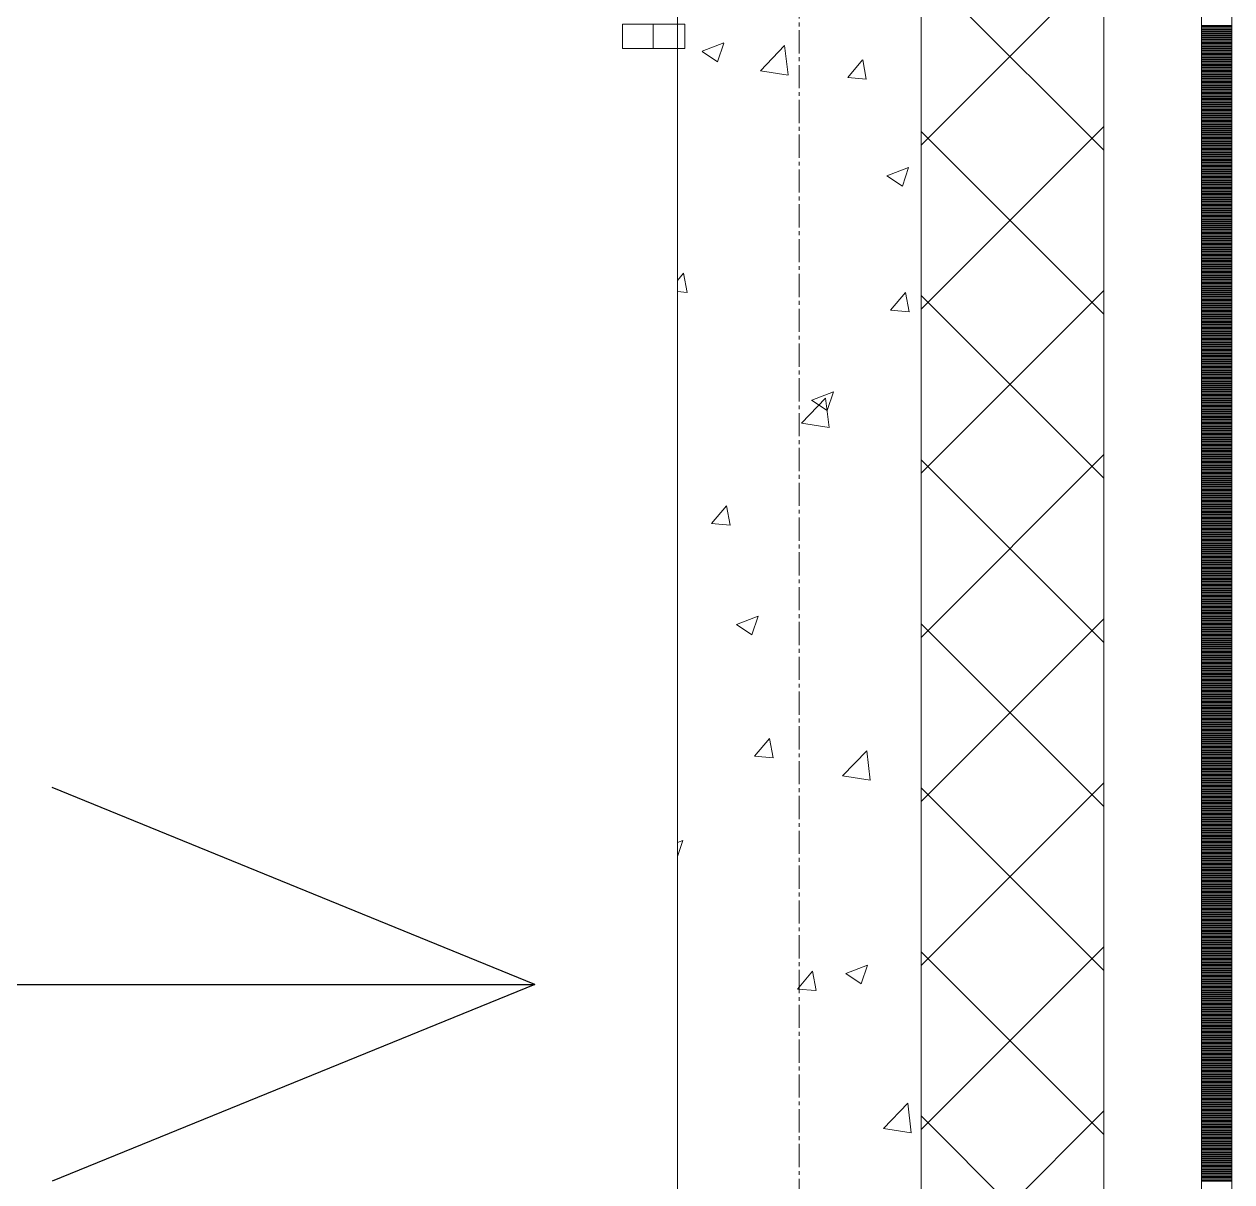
# Model space of a CAD drawing. Header units: millimetres. Extents: x -24360 to 609566, y -391049 to 148426.
# Drawn here: x 261009 to 262000, y -166690 to -165740 of the extents above; entities that cross this region are included whole.
import ezdxf

# ---------------------------------------------------------------- set-up
doc = ezdxf.new("R2010")
doc.units = ezdxf.units.MM
doc.linetypes.add('CENTER2', pattern=[28.575, 19.05, -3.175, 3.175, -3.175])
doc.layers.add('АР_Оси_РД_100', color=7, linetype='Continuous', lineweight=0, true_color=0x525252)
for name, color, linetype, lineweight in [('АР_Стены ГКЛ', 1, 'Continuous', 15), ('АР_Стены ПЕНОблок', 52, 'Continuous', 20), ('АР_Тонкая', 254, 'Continuous', 5), ('АР_Утеплитель', 31, 'Continuous', 0), ('АР_Штриховка', 8, 'Continuous', 0), ('Двери кабины', 252, 'Continuous', 0), ('осново', 7, 'Continuous', 30)]:
    doc.layers.add(name, color=color, linetype=linetype, lineweight=lineweight)

msp = doc.modelspace()

# ---------------------------------------------------------------- linework, layer by layer
at = {"layer": 'АР_Оси_РД_100', "linetype": 'CENTER2'}
for q in [(261645, -155721.321), (261645, -158150)]:
    msp.add_line((261645, -167650), q, dxfattribs=at)
at = {"layer": 'АР_Стены ГКЛ', "color": 18, "linetype": 'Continuous', "lineweight": 15, "true_color": 0x000000}
for p, q in [((261525, -165740), (261525, -165760)), ((261550.976, -165740), (261525, -165740)), ((261550.976, -165760), (261550.976, -165740)), ((261525, -165760), (261550.976, -165760))]:
    msp.add_line(p, q, dxfattribs=at)
at = {"layer": 'АР_Стены ПЕНОблок', "color": 18, "linetype": 'Continuous', "lineweight": 20, "true_color": 0x000000}
for p, q in [((261545, -158150), (261545, -168350)), ((261745, -168350), (261745, -158150))]:
    msp.add_line(p, q, dxfattribs=at)
at = {"layer": 'АР_Тонкая', "color": 18, "linetype": 'Continuous', "lineweight": 5, "true_color": 0x000000}
for p, q in [((261895, -158150), (261895, -168350)), ((261975, -168350), (261975, -158150)), ((261975, -158150), (261975, -168350)), ((262000, -168350), (262000, -158150))]:
    msp.add_line(p, q, dxfattribs=at)
at = {"layer": 'АР_Утеплитель', "color": 18, "linetype": 'Continuous', "lineweight": 0, "true_color": 0x000000}
for p, q in [((261745, -158150), (261745, -168350)), ((261895, -168350), (261895, -158150))]:
    msp.add_line(p, q, dxfattribs=at)
at = {"layer": 'АР_Штриховка', "color": 18, "linetype": 'Continuous', "lineweight": 0, "true_color": 0x000000}
for p, q in [((261745, -165839.336), (261895, -165689.336)), ((261895, -165843.479), (261745, -165693.479)), ((261975, -165741), (262000, -165741)), ((261975, -165742), (262000, -165742)), ((261975, -165743), (262000, -165743)), ((261975, -165744), (262000, -165744)), ((261975, -165745), (262000, -165745)), ((261975, -165746), (262000, -165746)), ((261975, -165747), (262000, -165747)), ((261975, -165748), (262000, -165748)), ((261565.37, -165762.307), (261583.155, -165755.48)), ((261577.989, -165770.874), (261583.139, -165755.525)), ((261613.169, -165778.231), (261632.952, -165757.613)), ((261635.779, -165781.733), (261632.973, -165757.61)), ((261975, -165749), (262000, -165749)), ((261975, -165750), (262000, -165750)), ((261975, -165751), (262000, -165751)), ((261975, -165752), (262000, -165752)), ((261975, -165753), (262000, -165753)), ((261975, -165754), (262000, -165754)), ((261975, -165755), (262000, -165755)), ((261975, -165756), (262000, -165756)), ((261975, -165757), (262000, -165757)), ((261975, -165758), (262000, -165758)), ((261565.35, -165762.35), (261577.985, -165770.872)), ((261975, -165759), (262000, -165759)), ((261975, -165760), (262000, -165760)), ((261975, -165761), (262000, -165761)), ((261975, -165762), (262000, -165762)), ((261975, -165763), (262000, -165763)), ((261975, -165764), (262000, -165764)), ((261975, -165765), (262000, -165765)), ((261975, -165766), (262000, -165766)), ((261975, -165767), (262000, -165767)), ((261975, -165768), (262000, -165768)), ((261684.728, -165783.883), (261696.973, -165769.29)), ((261699.982, -165785.2), (261697.045, -165769.278)), ((261975, -165769), (262000, -165769)), ((261975, -165770), (262000, -165770)), ((261975, -165771), (262000, -165771)), ((261975, -165772), (262000, -165772)), ((261975, -165773), (262000, -165773)), ((261975, -165774), (262000, -165774)), ((261975, -165775), (262000, -165775)), ((261975, -165776), (262000, -165776)), ((261975, -165777), (262000, -165777)), ((261975, -165778), (262000, -165778)), ((261613.184, -165778.263), (261635.774, -165781.767)), ((261684.728, -165783.885), (261699.91, -165785.213)), ((261975, -165779), (262000, -165779)), ((261975, -165780), (262000, -165780)), ((261975, -165781), (262000, -165781)), ((261975, -165782), (262000, -165782)), ((261975, -165783), (262000, -165783)), ((261975, -165784), (262000, -165784)), ((261975, -165785), (262000, -165785)), ((261975, -165786), (262000, -165786)), ((261975, -165787), (262000, -165787)), ((261975, -165788), (262000, -165788)), ((261975, -165789), (262000, -165789)), ((261975, -165790), (262000, -165790)), ((261975, -165791), (262000, -165791)), ((261975, -165792), (262000, -165792)), ((261975, -165793), (262000, -165793)), ((261975, -165794), (262000, -165794)), ((261975, -165795), (262000, -165795)), ((261975, -165796), (262000, -165796)), ((261975, -165797), (262000, -165797)), ((261975, -165798), (262000, -165798)), ((261975, -165799), (262000, -165799)), ((261975, -165800), (262000, -165800)), ((261975, -165801), (262000, -165801)), ((261975, -165802), (262000, -165802)), ((261975, -165803), (262000, -165803)), ((261975, -165804), (262000, -165804)), ((261975, -165805), (262000, -165805)), ((261975, -165806), (262000, -165806)), ((261975, -165807), (262000, -165807)), ((261975, -165808), (262000, -165808)), ((261975, -165809), (262000, -165809)), ((261975, -165810), (262000, -165810)), ((261975, -165811), (262000, -165811)), ((261975, -165812), (262000, -165812)), ((261975, -165813), (262000, -165813)), ((261975, -165814), (262000, -165814)), ((261975, -165815), (262000, -165815)), ((261975, -165816), (262000, -165816)), ((261975, -165817), (262000, -165817)), ((261745, -165974.039), (261895, -165824.039)), ((261975, -165818), (262000, -165818)), ((261975, -165819), (262000, -165819)), ((261975, -165820), (262000, -165820)), ((261975, -165821), (262000, -165821)), ((261975, -165822), (262000, -165822)), ((261975, -165823), (262000, -165823)), ((261975, -165824), (262000, -165824)), ((261975, -165825), (262000, -165825)), ((261975, -165826), (262000, -165826)), ((261975, -165827), (262000, -165827)), ((261895, -165978.183), (261745, -165828.183)), ((261975, -165828), (262000, -165828)), ((261975, -165829), (262000, -165829)), ((261975, -165830), (262000, -165830)), ((261975, -165831), (262000, -165831)), ((261975, -165832), (262000, -165832)), ((261975, -165833), (262000, -165833)), ((261975, -165834), (262000, -165834)), ((261975, -165835), (262000, -165835)), ((261975, -165836), (262000, -165836)), ((261975, -165837), (262000, -165837)), ((261975, -165838), (262000, -165838)), ((261975, -165839), (262000, -165839)), ((261975, -165840), (262000, -165840)), ((261975, -165841), (262000, -165841)), ((261975, -165842), (262000, -165842)), ((261975, -165843), (262000, -165843)), ((261975, -165844), (262000, -165844)), ((261975, -165845), (262000, -165845)), ((261975, -165846), (262000, -165846)), ((261975, -165847), (262000, -165847)), ((261975, -165848), (262000, -165848)), ((261975, -165849), (262000, -165849)), ((261975, -165850), (262000, -165850)), ((261975, -165851), (262000, -165851)), ((261975, -165852), (262000, -165852)), ((261975, -165853), (262000, -165853)), ((261975, -165854), (262000, -165854)), ((261975, -165855), (262000, -165855)), ((261975, -165856), (262000, -165856)), ((261975, -165857), (262000, -165857)), ((261716.965, -165864.615), (261729.599, -165873.137)), ((261716.984, -165864.572), (261734.769, -165857.745)), ((261729.604, -165873.139), (261734.754, -165857.79)), ((261975, -165858), (262000, -165858)), ((261975, -165859), (262000, -165859)), ((261975, -165860), (262000, -165860)), ((261975, -165861), (262000, -165861)), ((261975, -165862), (262000, -165862)), ((261975, -165863), (262000, -165863)), ((261975, -165864), (262000, -165864)), ((261975, -165865), (262000, -165865)), ((261975, -165866), (262000, -165866)), ((261975, -165867), (262000, -165867)), ((261975, -165868), (262000, -165868)), ((261975, -165869), (262000, -165869)), ((261975, -165870), (262000, -165870)), ((261975, -165871), (262000, -165871)), ((261975, -165872), (262000, -165872)), ((261975, -165873), (262000, -165873)), ((261975, -165874), (262000, -165874)), ((261975, -165875), (262000, -165875)), ((261975, -165876), (262000, -165876)), ((261975, -165877), (262000, -165877)), ((261975, -165878), (262000, -165878)), ((261975, -165879), (262000, -165879)), ((261975, -165880), (262000, -165880)), ((261975, -165881), (262000, -165881)), ((261975, -165882), (262000, -165882)), ((261975, -165883), (262000, -165883)), ((261975, -165884), (262000, -165884)), ((261975, -165885), (262000, -165885)), ((261975, -165886), (262000, -165886)), ((261975, -165887), (262000, -165887)), ((261975, -165888), (262000, -165888)), ((261975, -165889), (262000, -165889)), ((261975, -165890), (262000, -165890)), ((261975, -165891), (262000, -165891)), ((261975, -165892), (262000, -165892)), ((261975, -165893), (262000, -165893)), ((261975, -165894), (262000, -165894)), ((261975, -165895), (262000, -165895)), ((261975, -165896), (262000, -165896)), ((261975, -165897), (262000, -165897)), ((261975, -165898), (262000, -165898)), ((261975, -165899), (262000, -165899)), ((261975, -165900), (262000, -165900)), ((261975, -165901), (262000, -165901)), ((261975, -165902), (262000, -165902)), ((261975, -165903), (262000, -165903)), ((261975, -165904), (262000, -165904)), ((261975, -165905), (262000, -165905)), ((261975, -165906), (262000, -165906)), ((261975, -165907), (262000, -165907)), ((261975, -165908), (262000, -165908)), ((261975, -165909), (262000, -165909)), ((261975, -165910), (262000, -165910)), ((261975, -165911), (262000, -165911)), ((261975, -165912), (262000, -165912)), ((261975, -165913), (262000, -165913)), ((261975, -165914), (262000, -165914)), ((261975, -165915), (262000, -165915)), ((261975, -165916), (262000, -165916)), ((261975, -165917), (262000, -165917)), ((261975, -165918), (262000, -165918)), ((261975, -165919), (262000, -165919)), ((261975, -165920), (262000, -165920)), ((261975, -165921), (262000, -165921)), ((261975, -165922), (262000, -165922)), ((261975, -165923), (262000, -165923)), ((261975, -165924), (262000, -165924)), ((261975, -165925), (262000, -165925)), ((261975, -165926), (262000, -165926)), ((261975, -165927), (262000, -165927)), ((261975, -165928), (262000, -165928)), ((261975, -165929), (262000, -165929)), ((261975, -165930), (262000, -165930)), ((261975, -165931), (262000, -165931)), ((261975, -165932), (262000, -165932)), ((261975, -165933), (262000, -165933)), ((261975, -165934), (262000, -165934)), ((261975, -165935), (262000, -165935)), ((261975, -165936), (262000, -165936)), ((261545, -165950.405), (261550.032, -165944.408)), ((261553.041, -165960.317), (261550.104, -165944.396)), ((261975, -165937), (262000, -165937)), ((261975, -165938), (262000, -165938)), ((261975, -165939), (262000, -165939)), ((261975, -165940), (262000, -165940)), ((261975, -165941), (262000, -165941)), ((261975, -165942), (262000, -165942)), ((261975, -165943), (262000, -165943)), ((261975, -165944), (262000, -165944)), ((261975, -165945), (262000, -165945)), ((261975, -165946), (262000, -165946)), ((261975, -165947), (262000, -165947)), ((261975, -165948), (262000, -165948)), ((261975, -165949), (262000, -165949)), ((261975, -165950), (262000, -165950)), ((261975, -165951), (262000, -165951)), ((261975, -165952), (262000, -165952)), ((261975, -165953), (262000, -165953)), ((261975, -165954), (262000, -165954)), ((261975, -165955), (262000, -165955)), ((261975, -165956), (262000, -165956)), ((261545, -165959.633), (261552.969, -165960.331)), ((261719.972, -165974.94), (261732.217, -165960.347)), ((261735.225, -165976.257), (261732.288, -165960.335)), ((261745, -166108.743), (261895, -165958.743)), ((261895, -166112.887), (261745, -165962.887)), ((261975, -165957), (262000, -165957)), ((261975, -165958), (262000, -165958)), ((261975, -165959), (262000, -165959)), ((261975, -165960), (262000, -165960)), ((261975, -165961), (262000, -165961)), ((261975, -165962), (262000, -165962)), ((261975, -165963), (262000, -165963)), ((261975, -165964), (262000, -165964)), ((261975, -165965), (262000, -165965)), ((261975, -165966), (262000, -165966)), ((261719.972, -165974.941), (261735.154, -165976.27)), ((261975, -165967), (262000, -165967)), ((261975, -165968), (262000, -165968)), ((261975, -165969), (262000, -165969)), ((261975, -165970), (262000, -165970)), ((261975, -165971), (262000, -165971)), ((261975, -165972), (262000, -165972)), ((261975, -165973), (262000, -165973)), ((261975, -165974), (262000, -165974)), ((261975, -165975), (262000, -165975)), ((261975, -165976), (262000, -165976)), ((261975, -165977), (262000, -165977)), ((261975, -165978), (262000, -165978)), ((261975, -165979), (262000, -165979)), ((261975, -165980), (262000, -165980)), ((261975, -165981), (262000, -165981)), ((261975, -165982), (262000, -165982)), ((261975, -165983), (262000, -165983)), ((261975, -165984), (262000, -165984)), ((261975, -165985), (262000, -165985)), ((261975, -165986), (262000, -165986)), ((261975, -165987), (262000, -165987)), ((261975, -165988), (262000, -165988)), ((261975, -165989), (262000, -165989)), ((261975, -165990), (262000, -165990)), ((261975, -165991), (262000, -165991)), ((261975, -165992), (262000, -165992)), ((261975, -165993), (262000, -165993)), ((261975, -165994), (262000, -165994)), ((261975, -165995), (262000, -165995)), ((261975, -165996), (262000, -165996)), ((261975, -165997), (262000, -165997)), ((261975, -165998), (262000, -165998)), ((261975, -165999), (262000, -165999)), ((261975, -166000), (262000, -166000)), ((261975, -166001), (262000, -166001)), ((261975, -166002), (262000, -166002)), ((261975, -166003), (262000, -166003)), ((261975, -166004), (262000, -166004)), ((261975, -166005), (262000, -166005)), ((261975, -166006), (262000, -166006)), ((261975, -166007), (262000, -166007)), ((261975, -166008), (262000, -166008)), ((261975, -166009), (262000, -166009)), ((261975, -166010), (262000, -166010)), ((261975, -166011), (262000, -166011)), ((261975, -166012), (262000, -166012)), ((261975, -166013), (262000, -166013)), ((261975, -166014), (262000, -166014)), ((261975, -166015), (262000, -166015)), ((261975, -166016), (262000, -166016)), ((261975, -166017), (262000, -166017)), ((261975, -166018), (262000, -166018)), ((261975, -166019), (262000, -166019)), ((261975, -166020), (262000, -166020)), ((261975, -166021), (262000, -166021)), ((261975, -166022), (262000, -166022)), ((261975, -166023), (262000, -166023)), ((261975, -166024), (262000, -166024)), ((261975, -166025), (262000, -166025)), ((261975, -166026), (262000, -166026)), ((261975, -166027), (262000, -166027)), ((261975, -166028), (262000, -166028)), ((261975, -166029), (262000, -166029)), ((261975, -166030), (262000, -166030)), ((261975, -166031), (262000, -166031)), ((261975, -166032), (262000, -166032)), ((261975, -166033), (262000, -166033)), ((261975, -166034), (262000, -166034)), ((261975, -166035), (262000, -166035)), ((261655.182, -166048.76), (261672.967, -166041.933)), ((261667.801, -166057.327), (261672.952, -166041.978)), ((261975, -166036), (262000, -166036)), ((261975, -166037), (262000, -166037)), ((261975, -166038), (262000, -166038)), ((261975, -166039), (262000, -166039)), ((261975, -166040), (262000, -166040)), ((261975, -166041), (262000, -166041)), ((261975, -166042), (262000, -166042)), ((261975, -166043), (262000, -166043)), ((261975, -166044), (262000, -166044)), ((261975, -166045), (262000, -166045)), ((261646.844, -166067.7), (261666.627, -166047.081)), ((261655.163, -166048.803), (261667.797, -166057.325)), ((261669.454, -166071.201), (261666.648, -166047.079)), ((261975, -166046), (262000, -166046)), ((261975, -166047), (262000, -166047)), ((261975, -166048), (262000, -166048)), ((261975, -166049), (262000, -166049)), ((261975, -166050), (262000, -166050)), ((261975, -166051), (262000, -166051)), ((261975, -166052), (262000, -166052)), ((261975, -166053), (262000, -166053)), ((261975, -166054), (262000, -166054)), ((261975, -166055), (262000, -166055)), ((261975, -166056), (262000, -166056)), ((261975, -166057), (262000, -166057)), ((261975, -166058), (262000, -166058)), ((261975, -166059), (262000, -166059)), ((261975, -166060), (262000, -166060)), ((261975, -166061), (262000, -166061)), ((261975, -166062), (262000, -166062)), ((261975, -166063), (262000, -166063)), ((261975, -166064), (262000, -166064)), ((261975, -166065), (262000, -166065)), ((261646.859, -166067.732), (261669.449, -166071.235)), ((261975, -166066), (262000, -166066)), ((261975, -166067), (262000, -166067)), ((261975, -166068), (262000, -166068)), ((261975, -166069), (262000, -166069)), ((261975, -166070), (262000, -166070)), ((261975, -166071), (262000, -166071)), ((261975, -166072), (262000, -166072)), ((261975, -166073), (262000, -166073)), ((261975, -166074), (262000, -166074)), ((261975, -166075), (262000, -166075)), ((261975, -166076), (262000, -166076)), ((261975, -166077), (262000, -166077)), ((261975, -166078), (262000, -166078)), ((261975, -166079), (262000, -166079)), ((261975, -166080), (262000, -166080)), ((261975, -166081), (262000, -166081)), ((261975, -166082), (262000, -166082)), ((261975, -166083), (262000, -166083)), ((261975, -166084), (262000, -166084)), ((261975, -166085), (262000, -166085)), ((261745, -166243.447), (261895, -166093.447)), ((261975, -166086), (262000, -166086)), ((261975, -166087), (262000, -166087)), ((261975, -166088), (262000, -166088)), ((261975, -166089), (262000, -166089)), ((261975, -166090), (262000, -166090)), ((261975, -166091), (262000, -166091)), ((261975, -166092), (262000, -166092)), ((261975, -166093), (262000, -166093)), ((261975, -166094), (262000, -166094)), ((261975, -166095), (262000, -166095)), ((261895, -166247.591), (261745, -166097.591)), ((261975, -166096), (262000, -166096)), ((261975, -166097), (262000, -166097)), ((261975, -166098), (262000, -166098)), ((261975, -166099), (262000, -166099)), ((261975, -166100), (262000, -166100)), ((261975, -166101), (262000, -166101)), ((261975, -166102), (262000, -166102)), ((261975, -166103), (262000, -166103)), ((261975, -166104), (262000, -166104)), ((261975, -166105), (262000, -166105)), ((261975, -166106), (262000, -166106)), ((261975, -166107), (262000, -166107)), ((261975, -166108), (262000, -166108)), ((261975, -166109), (262000, -166109)), ((261975, -166110), (262000, -166110)), ((261975, -166111), (262000, -166111)), ((261975, -166112), (262000, -166112)), ((261975, -166113), (262000, -166113)), ((261975, -166114), (262000, -166114)), ((261975, -166115), (262000, -166115)), ((261975, -166116), (262000, -166116)), ((261975, -166117), (262000, -166117)), ((261975, -166118), (262000, -166118)), ((261975, -166119), (262000, -166119)), ((261975, -166120), (262000, -166120)), ((261975, -166121), (262000, -166121)), ((261975, -166122), (262000, -166122)), ((261975, -166123), (262000, -166123)), ((261975, -166124), (262000, -166124)), ((261975, -166125), (262000, -166125)), ((261975, -166126), (262000, -166126)), ((261975, -166127), (262000, -166127)), ((261975, -166128), (262000, -166128)), ((261975, -166129), (262000, -166129)), ((261975, -166130), (262000, -166130)), ((261975, -166131), (262000, -166131)), ((261975, -166132), (262000, -166132)), ((261975, -166133), (262000, -166133)), ((261975, -166134), (262000, -166134)), ((261573.03, -166150.058), (261585.276, -166135.465)), ((261588.283, -166151.374), (261585.347, -166135.453)), ((261975, -166135), (262000, -166135)), ((261975, -166136), (262000, -166136)), ((261975, -166137), (262000, -166137)), ((261975, -166138), (262000, -166138)), ((261975, -166139), (262000, -166139)), ((261975, -166140), (262000, -166140)), ((261975, -166141), (262000, -166141)), ((261975, -166142), (262000, -166142)), ((261975, -166143), (262000, -166143)), ((261975, -166144), (262000, -166144)), ((261573.03, -166150.059), (261588.212, -166151.387)), ((261975, -166145), (262000, -166145)), ((261975, -166146), (262000, -166146)), ((261975, -166147), (262000, -166147)), ((261975, -166148), (262000, -166148)), ((261975, -166149), (262000, -166149)), ((261975, -166150), (262000, -166150)), ((261975, -166151), (262000, -166151)), ((261975, -166152), (262000, -166152)), ((261975, -166153), (262000, -166153)), ((261975, -166154), (262000, -166154)), ((261975, -166155), (262000, -166155)), ((261975, -166156), (262000, -166156)), ((261975, -166157), (262000, -166157)), ((261975, -166158), (262000, -166158)), ((261975, -166159), (262000, -166159)), ((261975, -166160), (262000, -166160)), ((261975, -166161), (262000, -166161)), ((261975, -166162), (262000, -166162)), ((261975, -166163), (262000, -166163)), ((261975, -166164), (262000, -166164)), ((261975, -166165), (262000, -166165)), ((261975, -166166), (262000, -166166)), ((261975, -166167), (262000, -166167)), ((261975, -166168), (262000, -166168)), ((261975, -166169), (262000, -166169)), ((261975, -166170), (262000, -166170)), ((261975, -166171), (262000, -166171)), ((261975, -166172), (262000, -166172)), ((261975, -166173), (262000, -166173)), ((261975, -166174), (262000, -166174)), ((261975, -166175), (262000, -166175)), ((261975, -166176), (262000, -166176)), ((261975, -166177), (262000, -166177)), ((261975, -166178), (262000, -166178)), ((261975, -166179), (262000, -166179)), ((261975, -166180), (262000, -166180)), ((261975, -166181), (262000, -166181)), ((261975, -166182), (262000, -166182)), ((261975, -166183), (262000, -166183)), ((261975, -166184), (262000, -166184)), ((261975, -166185), (262000, -166185)), ((261975, -166186), (262000, -166186)), ((261975, -166187), (262000, -166187)), ((261975, -166188), (262000, -166188)), ((261975, -166189), (262000, -166189)), ((261975, -166190), (262000, -166190)), ((261975, -166191), (262000, -166191)), ((261975, -166192), (262000, -166192)), ((261975, -166193), (262000, -166193)), ((261975, -166194), (262000, -166194)), ((261975, -166195), (262000, -166195)), ((261975, -166196), (262000, -166196)), ((261975, -166197), (262000, -166197)), ((261975, -166198), (262000, -166198)), ((261975, -166199), (262000, -166199)), ((261975, -166200), (262000, -166200)), ((261975, -166201), (262000, -166201)), ((261975, -166202), (262000, -166202)), ((261975, -166203), (262000, -166203)), ((261975, -166204), (262000, -166204)), ((261975, -166205), (262000, -166205)), ((261975, -166206), (262000, -166206)), ((261975, -166207), (262000, -166207)), ((261975, -166208), (262000, -166208)), ((261975, -166209), (262000, -166209)), ((261975, -166210), (262000, -166210)), ((261975, -166211), (262000, -166211)), ((261975, -166212), (262000, -166212)), ((261975, -166213), (262000, -166213)), ((261975, -166214), (262000, -166214)), ((261975, -166215), (262000, -166215)), ((261975, -166216), (262000, -166216)), ((261975, -166217), (262000, -166217)), ((261975, -166218), (262000, -166218)), ((261975, -166219), (262000, -166219)), ((261975, -166220), (262000, -166220)), ((261975, -166221), (262000, -166221)), ((261975, -166222), (262000, -166222)), ((261975, -166223), (262000, -166223)), ((261975, -166224), (262000, -166224)), ((261593.361, -166232.991), (261605.995, -166241.513)), ((261593.38, -166232.948), (261611.165, -166226.121)), ((261605.999, -166241.515), (261611.15, -166226.166)), ((261745, -166378.151), (261895, -166228.151)), ((261895, -166382.295), (261745, -166232.295)), ((261975, -166225), (262000, -166225)), ((261975, -166226), (262000, -166226)), ((261975, -166227), (262000, -166227)), ((261975, -166228), (262000, -166228)), ((261975, -166229), (262000, -166229)), ((261975, -166230), (262000, -166230)), ((261975, -166231), (262000, -166231)), ((261975, -166232), (262000, -166232)), ((261975, -166233), (262000, -166233)), ((261975, -166234), (262000, -166234)), ((261975, -166235), (262000, -166235)), ((261975, -166236), (262000, -166236)), ((261975, -166237), (262000, -166237)), ((261975, -166238), (262000, -166238)), ((261975, -166239), (262000, -166239)), ((261975, -166240), (262000, -166240)), ((261975, -166241), (262000, -166241)), ((261975, -166242), (262000, -166242)), ((261975, -166243), (262000, -166243)), ((261975, -166244), (262000, -166244)), ((261975, -166245), (262000, -166245)), ((261975, -166246), (262000, -166246)), ((261975, -166247), (262000, -166247)), ((261975, -166248), (262000, -166248)), ((261975, -166249), (262000, -166249)), ((261975, -166250), (262000, -166250)), ((261975, -166251), (262000, -166251)), ((261975, -166252), (262000, -166252)), ((261975, -166253), (262000, -166253)), ((261975, -166254), (262000, -166254)), ((261975, -166255), (262000, -166255)), ((261975, -166256), (262000, -166256)), ((261975, -166257), (262000, -166257)), ((261975, -166258), (262000, -166258)), ((261975, -166259), (262000, -166259)), ((261975, -166260), (262000, -166260)), ((261975, -166261), (262000, -166261)), ((261975, -166262), (262000, -166262)), ((261975, -166263), (262000, -166263)), ((261975, -166264), (262000, -166264)), ((261975, -166265), (262000, -166265)), ((261975, -166266), (262000, -166266)), ((261975, -166267), (262000, -166267)), ((261975, -166268), (262000, -166268)), ((261975, -166269), (262000, -166269)), ((261975, -166270), (262000, -166270)), ((261975, -166271), (262000, -166271)), ((261975, -166272), (262000, -166272)), ((261975, -166273), (262000, -166273)), ((261975, -166274), (262000, -166274)), ((261975, -166275), (262000, -166275)), ((261975, -166276), (262000, -166276)), ((261975, -166277), (262000, -166277)), ((261975, -166278), (262000, -166278)), ((261975, -166279), (262000, -166279)), ((261975, -166280), (262000, -166280)), ((261975, -166281), (262000, -166281)), ((261975, -166282), (262000, -166282)), ((261975, -166283), (262000, -166283)), ((261975, -166284), (262000, -166284)), ((261975, -166285), (262000, -166285)), ((261975, -166286), (262000, -166286)), ((261975, -166287), (262000, -166287)), ((261975, -166288), (262000, -166288)), ((261975, -166289), (262000, -166289)), ((261975, -166290), (262000, -166290)), ((261975, -166291), (262000, -166291)), ((261975, -166292), (262000, -166292)), ((261975, -166293), (262000, -166293)), ((261975, -166294), (262000, -166294)), ((261975, -166295), (262000, -166295)), ((261975, -166296), (262000, -166296)), ((261975, -166297), (262000, -166297)), ((261975, -166298), (262000, -166298)), ((261975, -166299), (262000, -166299)), ((261975, -166300), (262000, -166300)), ((261975, -166301), (262000, -166301)), ((261975, -166302), (262000, -166302)), ((261975, -166303), (262000, -166303)), ((261975, -166304), (262000, -166304)), ((261975, -166305), (262000, -166305)), ((261975, -166306), (262000, -166306)), ((261975, -166307), (262000, -166307)), ((261975, -166308), (262000, -166308)), ((261975, -166309), (262000, -166309)), ((261975, -166310), (262000, -166310)), ((261975, -166311), (262000, -166311)), ((261975, -166312), (262000, -166312)), ((261975, -166313), (262000, -166313)), ((261975, -166314), (262000, -166314)), ((261975, -166315), (262000, -166315)), ((261975, -166316), (262000, -166316)), ((261975, -166317), (262000, -166317)), ((261975, -166318), (262000, -166318)), ((261975, -166319), (262000, -166319)), ((261975, -166320), (262000, -166320)), ((261975, -166321), (262000, -166321)), ((261975, -166322), (262000, -166322)), ((261975, -166323), (262000, -166323)), ((261608.274, -166341.115), (261620.519, -166326.522)), ((261623.526, -166342.431), (261620.589, -166326.51)), ((261975, -166324), (262000, -166324)), ((261975, -166325), (262000, -166325)), ((261975, -166326), (262000, -166326)), ((261975, -166327), (262000, -166327)), ((261975, -166328), (262000, -166328)), ((261975, -166329), (262000, -166329)), ((261975, -166330), (262000, -166330)), ((261975, -166331), (262000, -166331)), ((261975, -166332), (262000, -166332)), ((261975, -166333), (262000, -166333)), ((261608.274, -166341.116), (261623.456, -166342.444)), ((261680.519, -166357.168), (261700.302, -166336.549)), ((261703.128, -166360.67), (261700.322, -166336.547)), ((261744.975, -166335.256), (261745, -166335.273)), ((261744.995, -166335.213), (261745, -166335.211)), ((261975, -166334), (262000, -166334)), ((261975, -166335), (262000, -166335)), ((261975, -166336), (262000, -166336)), ((261975, -166337), (262000, -166337)), ((261975, -166338), (262000, -166338)), ((261975, -166339), (262000, -166339)), ((261975, -166340), (262000, -166340)), ((261975, -166341), (262000, -166341)), ((261975, -166342), (262000, -166342)), ((261975, -166343), (262000, -166343)), ((261975, -166344), (262000, -166344)), ((261975, -166345), (262000, -166345)), ((261975, -166346), (262000, -166346)), ((261975, -166347), (262000, -166347)), ((261975, -166348), (262000, -166348)), ((261975, -166349), (262000, -166349)), ((261975, -166350), (262000, -166350)), ((261975, -166351), (262000, -166351)), ((261975, -166352), (262000, -166352)), ((261680.533, -166357.2), (261703.123, -166360.703)), ((261975, -166353), (262000, -166353)), ((261975, -166354), (262000, -166354)), ((261975, -166355), (262000, -166355)), ((261975, -166356), (262000, -166356)), ((261975, -166357), (262000, -166357)), ((261975, -166358), (262000, -166358)), ((261975, -166359), (262000, -166359)), ((261975, -166360), (262000, -166360)), ((261975, -166361), (262000, -166361)), ((261975, -166362), (262000, -166362)), ((261745, -166512.855), (261895, -166362.855)), ((261895, -166516.998), (261745, -166366.998)), ((261975, -166363), (262000, -166363)), ((261975, -166364), (262000, -166364)), ((261975, -166365), (262000, -166365)), ((261975, -166366), (262000, -166366)), ((261975, -166367), (262000, -166367)), ((261975, -166368), (262000, -166368)), ((261975, -166369), (262000, -166369)), ((261975, -166370), (262000, -166370)), ((261975, -166371), (262000, -166371)), ((261975, -166372), (262000, -166372)), ((261975, -166373), (262000, -166373)), ((261975, -166374), (262000, -166374)), ((261975, -166375), (262000, -166375)), ((261975, -166376), (262000, -166376)), ((261975, -166377), (262000, -166377)), ((261975, -166378), (262000, -166378)), ((261975, -166379), (262000, -166379)), ((261975, -166380), (262000, -166380)), ((261975, -166381), (262000, -166381)), ((261975, -166382), (262000, -166382)), ((261975, -166383), (262000, -166383)), ((261975, -166384), (262000, -166384)), ((261975, -166385), (262000, -166385)), ((261975, -166386), (262000, -166386)), ((261975, -166387), (262000, -166387)), ((261975, -166388), (262000, -166388)), ((261975, -166389), (262000, -166389)), ((261975, -166390), (262000, -166390)), ((261975, -166391), (262000, -166391)), ((261975, -166392), (262000, -166392)), ((261975, -166393), (262000, -166393)), ((261975, -166394), (262000, -166394)), ((261975, -166395), (262000, -166395)), ((261975, -166396), (262000, -166396)), ((261975, -166397), (262000, -166397)), ((261975, -166398), (262000, -166398)), ((261975, -166399), (262000, -166399)), ((261975, -166400), (262000, -166400)), ((261975, -166401), (262000, -166401)), ((261975, -166402), (262000, -166402)), ((261545, -166411.984), (261549.363, -166410.309)), ((261545, -166423.311), (261549.348, -166410.354)), ((261975, -166403), (262000, -166403)), ((261975, -166404), (262000, -166404)), ((261975, -166405), (262000, -166405)), ((261975, -166406), (262000, -166406)), ((261975, -166407), (262000, -166407)), ((261975, -166408), (262000, -166408)), ((261975, -166409), (262000, -166409)), ((261975, -166410), (262000, -166410)), ((261975, -166411), (262000, -166411)), ((261975, -166412), (262000, -166412)), ((261975, -166413), (262000, -166413)), ((261975, -166414), (262000, -166414)), ((261975, -166415), (262000, -166415)), ((261975, -166416), (262000, -166416)), ((261975, -166417), (262000, -166417)), ((261975, -166418), (262000, -166418)), ((261975, -166419), (262000, -166419)), ((261975, -166420), (262000, -166420)), ((261975, -166421), (262000, -166421)), ((261975, -166422), (262000, -166422)), ((261975, -166423), (262000, -166423)), ((261975, -166424), (262000, -166424)), ((261975, -166425), (262000, -166425)), ((261975, -166426), (262000, -166426)), ((261975, -166427), (262000, -166427)), ((261975, -166428), (262000, -166428)), ((261975, -166429), (262000, -166429)), ((261975, -166430), (262000, -166430)), ((261975, -166431), (262000, -166431)), ((261975, -166432), (262000, -166432)), ((261975, -166433), (262000, -166433)), ((261975, -166434), (262000, -166434)), ((261975, -166435), (262000, -166435)), ((261975, -166436), (262000, -166436)), ((261975, -166437), (262000, -166437)), ((261975, -166438), (262000, -166438)), ((261975, -166439), (262000, -166439)), ((261975, -166440), (262000, -166440)), ((261975, -166441), (262000, -166441)), ((261975, -166442), (262000, -166442)), ((261975, -166443), (262000, -166443)), ((261975, -166444), (262000, -166444)), ((261975, -166445), (262000, -166445)), ((261975, -166446), (262000, -166446)), ((261975, -166447), (262000, -166447)), ((261975, -166448), (262000, -166448)), ((261975, -166449), (262000, -166449)), ((261975, -166450), (262000, -166450)), ((261975, -166451), (262000, -166451)), ((261975, -166452), (262000, -166452)), ((261975, -166453), (262000, -166453)), ((261975, -166454), (262000, -166454)), ((261975, -166455), (262000, -166455)), ((261975, -166456), (262000, -166456)), ((261975, -166457), (262000, -166457)), ((261975, -166458), (262000, -166458)), ((261975, -166459), (262000, -166459)), ((261975, -166460), (262000, -166460)), ((261975, -166461), (262000, -166461)), ((261975, -166462), (262000, -166462)), ((261975, -166463), (262000, -166463)), ((261975, -166464), (262000, -166464)), ((261975, -166465), (262000, -166465)), ((261975, -166466), (262000, -166466)), ((261975, -166467), (262000, -166467)), ((261975, -166468), (262000, -166468)), ((261975, -166469), (262000, -166469)), ((261975, -166470), (262000, -166470)), ((261975, -166471), (262000, -166471)), ((261975, -166472), (262000, -166472)), ((261975, -166473), (262000, -166473)), ((261975, -166474), (262000, -166474)), ((261975, -166475), (262000, -166475)), ((261975, -166476), (262000, -166476)), ((261975, -166477), (262000, -166477)), ((261975, -166478), (262000, -166478)), ((261975, -166479), (262000, -166479)), ((261975, -166480), (262000, -166480)), ((261975, -166481), (262000, -166481)), ((261975, -166482), (262000, -166482)), ((261975, -166483), (262000, -166483)), ((261975, -166484), (262000, -166484)), ((261975, -166485), (262000, -166485)), ((261975, -166486), (262000, -166486)), ((261975, -166487), (262000, -166487)), ((261975, -166488), (262000, -166488)), ((261975, -166489), (262000, -166489)), ((261975, -166490), (262000, -166490)), ((261975, -166491), (262000, -166491)), ((261745, -166647.559), (261895, -166497.559)), ((261975, -166492), (262000, -166492)), ((261975, -166493), (262000, -166493)), ((261975, -166494), (262000, -166494)), ((261975, -166495), (262000, -166495)), ((261975, -166496), (262000, -166496)), ((261975, -166497), (262000, -166497)), ((261975, -166498), (262000, -166498)), ((261975, -166499), (262000, -166499)), ((261975, -166500), (262000, -166500)), ((261975, -166501), (262000, -166501)), ((261895, -166651.702), (261745, -166501.702)), ((261975, -166502), (262000, -166502)), ((261975, -166503), (262000, -166503)), ((261975, -166504), (262000, -166504)), ((261975, -166505), (262000, -166505)), ((261975, -166506), (262000, -166506)), ((261975, -166507), (262000, -166507)), ((261975, -166508), (262000, -166508)), ((261975, -166509), (262000, -166509)), ((261975, -166510), (262000, -166510)), ((261975, -166511), (262000, -166511)), ((261643.517, -166532.172), (261655.762, -166517.578)), ((261658.769, -166533.488), (261655.832, -166517.567)), ((261683.173, -166519.444), (261695.808, -166527.966)), ((261683.193, -166519.401), (261700.977, -166512.574)), ((261695.812, -166527.968), (261700.962, -166512.619)), ((261975, -166512), (262000, -166512)), ((261975, -166513), (262000, -166513)), ((261975, -166514), (262000, -166514)), ((261975, -166515), (262000, -166515)), ((261975, -166516), (262000, -166516)), ((261975, -166517), (262000, -166517)), ((261975, -166518), (262000, -166518)), ((261975, -166519), (262000, -166519)), ((261975, -166520), (262000, -166520)), ((261975, -166521), (262000, -166521)), ((261975, -166522), (262000, -166522)), ((261975, -166523), (262000, -166523)), ((261975, -166524), (262000, -166524)), ((261975, -166525), (262000, -166525)), ((261975, -166526), (262000, -166526)), ((261975, -166527), (262000, -166527)), ((261975, -166528), (262000, -166528)), ((261975, -166529), (262000, -166529)), ((261975, -166530), (262000, -166530)), ((261975, -166531), (262000, -166531)), ((261643.517, -166532.173), (261658.699, -166533.501)), ((261975, -166532), (262000, -166532)), ((261975, -166533), (262000, -166533)), ((261975, -166534), (262000, -166534)), ((261975, -166535), (262000, -166535)), ((261975, -166536), (262000, -166536)), ((261975, -166537), (262000, -166537)), ((261975, -166538), (262000, -166538)), ((261975, -166539), (262000, -166539)), ((261975, -166540), (262000, -166540)), ((261975, -166541), (262000, -166541)), ((261975, -166542), (262000, -166542)), ((261975, -166543), (262000, -166543)), ((261975, -166544), (262000, -166544)), ((261975, -166545), (262000, -166545)), ((261975, -166546), (262000, -166546)), ((261975, -166547), (262000, -166547)), ((261975, -166548), (262000, -166548)), ((261975, -166549), (262000, -166549)), ((261975, -166550), (262000, -166550)), ((261975, -166551), (262000, -166551)), ((261975, -166552), (262000, -166552)), ((261975, -166553), (262000, -166553)), ((261975, -166554), (262000, -166554)), ((261975, -166555), (262000, -166555)), ((261975, -166556), (262000, -166556)), ((261975, -166557), (262000, -166557)), ((261975, -166558), (262000, -166558)), ((261975, -166559), (262000, -166559)), ((261975, -166560), (262000, -166560)), ((261975, -166561), (262000, -166561)), ((261975, -166562), (262000, -166562)), ((261975, -166563), (262000, -166563)), ((261975, -166564), (262000, -166564)), ((261975, -166565), (262000, -166565)), ((261975, -166566), (262000, -166566)), ((261975, -166567), (262000, -166567)), ((261975, -166568), (262000, -166568)), ((261975, -166569), (262000, -166569)), ((261975, -166570), (262000, -166570)), ((261975, -166571), (262000, -166571)), ((261975, -166572), (262000, -166572)), ((261975, -166573), (262000, -166573)), ((261975, -166574), (262000, -166574)), ((261975, -166575), (262000, -166575)), ((261975, -166576), (262000, -166576)), ((261975, -166577), (262000, -166577)), ((261975, -166578), (262000, -166578)), ((261975, -166579), (262000, -166579)), ((261975, -166580), (262000, -166580)), ((261975, -166581), (262000, -166581)), ((261975, -166582), (262000, -166582)), ((261975, -166583), (262000, -166583)), ((261975, -166584), (262000, -166584)), ((261975, -166585), (262000, -166585)), ((261975, -166586), (262000, -166586)), ((261975, -166587), (262000, -166587)), ((261975, -166588), (262000, -166588)), ((261975, -166589), (262000, -166589)), ((261975, -166590), (262000, -166590)), ((261975, -166591), (262000, -166591)), ((261975, -166592), (262000, -166592)), ((261975, -166593), (262000, -166593)), ((261975, -166594), (262000, -166594)), ((261975, -166595), (262000, -166595)), ((261975, -166596), (262000, -166596)), ((261975, -166597), (262000, -166597)), ((261975, -166598), (262000, -166598)), ((261975, -166599), (262000, -166599)), ((261975, -166600), (262000, -166600)), ((261975, -166601), (262000, -166601)), ((261975, -166602), (262000, -166602)), ((261975, -166603), (262000, -166603)), ((261975, -166604), (262000, -166604)), ((261975, -166605), (262000, -166605)), ((261975, -166606), (262000, -166606)), ((261975, -166607), (262000, -166607)), ((261975, -166608), (262000, -166608)), ((261975, -166609), (262000, -166609)), ((261975, -166610), (262000, -166610)), ((261975, -166611), (262000, -166611)), ((261975, -166612), (262000, -166612)), ((261975, -166613), (262000, -166613)), ((261975, -166614), (262000, -166614)), ((261975, -166615), (262000, -166615)), ((261975, -166616), (262000, -166616)), ((261975, -166617), (262000, -166617)), ((261975, -166618), (262000, -166618)), ((261975, -166619), (262000, -166619)), ((261975, -166620), (262000, -166620)), ((261714.193, -166646.637), (261733.977, -166626.018)), ((261736.803, -166650.138), (261733.997, -166626.016)), ((261975, -166621), (262000, -166621)), ((261975, -166622), (262000, -166622)), ((261975, -166623), (262000, -166623)), ((261975, -166624), (262000, -166624)), ((261975, -166625), (262000, -166625)), ((261975, -166626), (262000, -166626)), ((261975, -166627), (262000, -166627)), ((261975, -166628), (262000, -166628)), ((261975, -166629), (262000, -166629)), ((261975, -166630), (262000, -166630)), ((261745, -166782.263), (261895, -166632.263)), ((261895, -166786.406), (261745, -166636.406)), ((261975, -166631), (262000, -166631)), ((261975, -166632), (262000, -166632)), ((261975, -166633), (262000, -166633)), ((261975, -166634), (262000, -166634)), ((261975, -166635), (262000, -166635)), ((261975, -166636), (262000, -166636)), ((261975, -166637), (262000, -166637)), ((261975, -166638), (262000, -166638)), ((261975, -166639), (262000, -166639)), ((261975, -166640), (262000, -166640)), ((261714.208, -166646.668), (261736.798, -166650.171)), ((261975, -166641), (262000, -166641)), ((261975, -166642), (262000, -166642)), ((261975, -166643), (262000, -166643)), ((261975, -166644), (262000, -166644)), ((261975, -166645), (262000, -166645)), ((261975, -166646), (262000, -166646)), ((261975, -166647), (262000, -166647)), ((261975, -166648), (262000, -166648)), ((261975, -166649), (262000, -166649)), ((261975, -166650), (262000, -166650)), ((261975, -166651), (262000, -166651)), ((261975, -166652), (262000, -166652)), ((261975, -166653), (262000, -166653)), ((261975, -166654), (262000, -166654)), ((261975, -166655), (262000, -166655)), ((261975, -166656), (262000, -166656)), ((261975, -166657), (262000, -166657)), ((261975, -166658), (262000, -166658)), ((261975, -166659), (262000, -166659)), ((261975, -166660), (262000, -166660)), ((261975, -166661), (262000, -166661)), ((261975, -166662), (262000, -166662)), ((261975, -166663), (262000, -166663)), ((261975, -166664), (262000, -166664)), ((261975, -166665), (262000, -166665)), ((261975, -166666), (262000, -166666)), ((261975, -166667), (262000, -166667)), ((261975, -166668), (262000, -166668)), ((261975, -166669), (262000, -166669)), ((261975, -166670), (262000, -166670)), ((261975, -166671), (262000, -166671)), ((261975, -166672), (262000, -166672)), ((261975, -166673), (262000, -166673)), ((261975, -166674), (262000, -166674)), ((261975, -166675), (262000, -166675)), ((261975, -166676), (262000, -166676)), ((261975, -166677), (262000, -166677)), ((261975, -166678), (262000, -166678)), ((261975, -166679), (262000, -166679)), ((261975, -166680), (262000, -166680)), ((261975, -166681), (262000, -166681)), ((261975, -166682), (262000, -166682)), ((261975, -166683), (262000, -166683)), ((261975, -166684), (262000, -166684)), ((261975, -166685), (262000, -166685)), ((261975, -166686), (262000, -166686)), ((261975, -166687), (262000, -166687)), ((261975, -166688), (262000, -166688)), ((261975, -166689), (262000, -166689)), ((261975, -166690), (262000, -166690))]:
    msp.add_line(p, q, dxfattribs=at)
at = {"layer": 'Двери кабины', "color": 18, "linetype": 'Continuous', "lineweight": 0, "true_color": 0x000000}
msp.add_lwpolyline([(261500, -165740), (261525, -165740), (261525, -165760), (261500, -165760)], close=True, dxfattribs=at)
at = {"layer": 'осново'}
for points in [[(261427.9, -166528.364), (261031.811, -166366.727)], [(260040, -166528.364), (261427.9, -166528.364)], [(261427.9, -166528.364), (261031.811, -166690)]]:
    msp.add_lwpolyline(points, dxfattribs=at)

doc.saveas('drawing.dxf')
